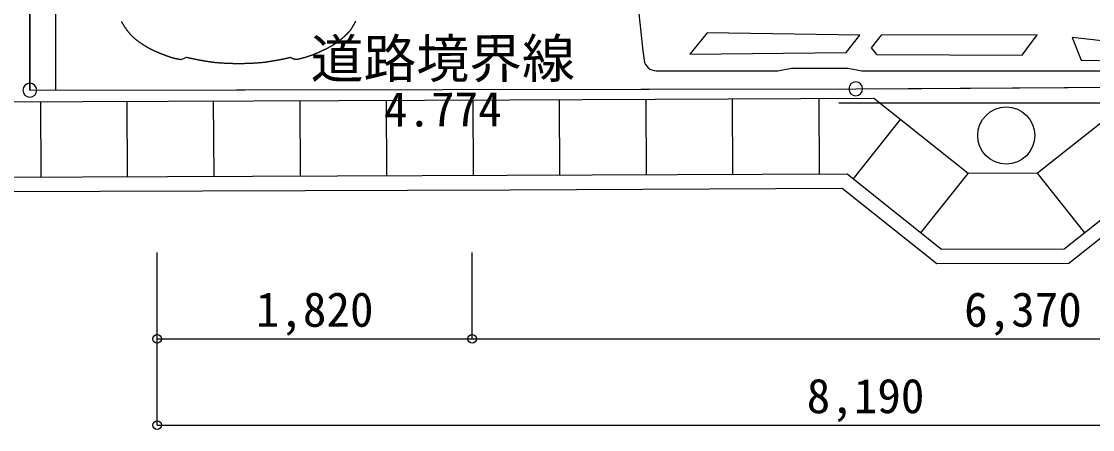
# Model space of a CAD drawing. Header units: millimetres. Extents: x 10 to 410, y 10 to 287.
# Drawn here: x 95 to 156.9, y 104.5 to 128.1 of the extents above; entities that cross this region are included whole.
import ezdxf
from ezdxf.enums import TextEntityAlignment as Align

# ---------------------------------------------------------------- set-up
doc = ezdxf.new("R2010")
doc.units = ezdxf.units.MM
doc.layers.add('LAYER6', color=252, linetype='Continuous')
doc.styles.add('ＭＳ ゴシック', font='msgothic.ttc')

# ---------------------------------------------------------------- blocks, each defined once
blk = doc.blocks.new('FcPack%d0')
at = {"layer": 'LAYER6', "color": 1, "linetype": 'Continuous', "lineweight": 13}
for p, q in [((-49.647, -31.749), (-49.653, 73.62)), ((-48.147, -31.749), (-48.153, 73.62)), ((-49.65, 31.366), (-49.647, -31.749)), ((-44.353, -27.768), (-44.343, -27.787)), ((-44.343, -27.787), (-44.333, -27.805)), ((-44.333, -27.805), (-44.323, -27.824)), ((-44.323, -27.824), (-44.313, -27.842)), ((-44.313, -27.842), (-44.303, -27.861)), ((-44.303, -27.861), (-44.293, -27.879)), ((-30.865, -27.873), (-30.854, -27.853)), ((-30.854, -27.853), (-30.843, -27.833)), ((-30.843, -27.833), (-30.832, -27.813)), ((-30.832, -27.813), (-30.821, -27.793)), ((-30.821, -27.793), (-30.811, -27.773)), ((-30.811, -27.773), (-30.8, -27.753)), ((-44.293, -27.879), (-44.282, -27.898)), ((-44.282, -27.898), (-44.272, -27.916)), ((-44.272, -27.916), (-44.261, -27.934)), ((-44.261, -27.934), (-44.251, -27.952)), ((-44.251, -27.952), (-44.24, -27.97)), ((-44.24, -27.97), (-44.229, -27.988)), ((-44.229, -27.988), (-44.218, -28.006)), ((-44.218, -28.006), (-44.207, -28.024)), ((-44.207, -28.024), (-44.196, -28.041)), ((-44.196, -28.041), (-44.184, -28.059)), ((-44.184, -28.059), (-44.173, -28.077)), ((-44.173, -28.077), (-44.162, -28.094)), ((-44.162, -28.094), (-44.15, -28.112)), ((-44.15, -28.112), (-44.138, -28.129)), ((-44.138, -28.129), (-44.127, -28.146)), ((-44.127, -28.146), (-44.115, -28.163)), ((-44.115, -28.163), (-44.103, -28.181)), ((-44.103, -28.181), (-44.091, -28.198)), ((-44.091, -28.198), (-44.079, -28.215)), ((-44.079, -28.215), (-44.066, -28.231)), ((-44.066, -28.231), (-44.054, -28.248)), ((-44.054, -28.248), (-44.042, -28.265)), ((-44.042, -28.265), (-44.029, -28.282)), ((-44.029, -28.282), (-44.017, -28.298)), ((-44.017, -28.298), (-44.004, -28.315)), ((-44.004, -28.315), (-43.991, -28.331)), ((-43.991, -28.331), (-43.978, -28.347)), ((-43.978, -28.347), (-43.965, -28.363)), ((-43.965, -28.363), (-43.952, -28.38)), ((-43.952, -28.38), (-43.939, -28.396)), ((-43.939, -28.396), (-43.926, -28.412)), ((-43.926, -28.412), (-43.913, -28.427)), ((-43.913, -28.427), (-43.899, -28.443)), ((-43.899, -28.443), (-43.886, -28.459)), ((-43.886, -28.459), (-43.872, -28.474)), ((-43.872, -28.474), (-43.859, -28.49)), ((-31.322, -28.5), (-31.307, -28.485)), ((-31.307, -28.485), (-31.293, -28.471)), ((-31.293, -28.471), (-31.278, -28.456)), ((-31.278, -28.456), (-31.264, -28.441)), ((-31.264, -28.441), (-31.25, -28.427)), ((-31.25, -28.427), (-31.236, -28.412)), ((-31.236, -28.412), (-31.222, -28.397)), ((-31.222, -28.397), (-31.208, -28.382)), ((-31.208, -28.382), (-31.194, -28.367)), ((-31.194, -28.367), (-31.18, -28.352)), ((-31.18, -28.352), (-31.166, -28.337)), ((-31.166, -28.337), (-31.152, -28.322)), ((-31.152, -28.322), (-31.138, -28.307)), ((-31.138, -28.307), (-31.125, -28.291)), ((-31.125, -28.291), (-31.111, -28.276)), ((-31.111, -28.276), (-31.097, -28.26)), ((-31.097, -28.26), (-31.085, -28.241)), ((-31.085, -28.241), (-31.073, -28.223)), ((-31.073, -28.223), (-31.061, -28.204)), ((-31.061, -28.204), (-31.049, -28.184)), ((-31.049, -28.184), (-31.037, -28.165)), ((-31.037, -28.165), (-31.025, -28.146)), ((-31.025, -28.146), (-31.013, -28.127)), ((-31.013, -28.127), (-31.001, -28.108)), ((-31.001, -28.108), (-30.989, -28.088)), ((-30.989, -28.088), (-30.977, -28.069)), ((-30.977, -28.069), (-30.966, -28.05)), ((-30.966, -28.05), (-30.954, -28.03)), ((-30.954, -28.03), (-30.943, -28.011)), ((-30.943, -28.011), (-30.931, -27.991)), ((-30.931, -27.991), (-30.92, -27.972)), ((-30.92, -27.972), (-30.909, -27.952)), ((-30.909, -27.952), (-30.898, -27.932)), ((-30.898, -27.932), (-30.887, -27.912)), ((-30.887, -27.912), (-30.876, -27.893)), ((-30.876, -27.893), (-30.865, -27.873)), ((-10.492, -28.42), (-11.492, -29.669)), ((-1.662, -28.573), (-10.492, -28.42)), ((-43.859, -28.49), (-43.845, -28.505)), ((-43.845, -28.505), (-43.831, -28.521)), ((-43.831, -28.521), (-43.817, -28.536)), ((-43.817, -28.536), (-43.803, -28.551)), ((-43.803, -28.551), (-43.789, -28.566)), ((-43.789, -28.566), (-43.775, -28.581)), ((-43.775, -28.581), (-43.761, -28.596)), ((-43.761, -28.596), (-43.747, -28.61)), ((-43.747, -28.61), (-43.732, -28.625)), ((-43.732, -28.625), (-43.718, -28.64)), ((-43.718, -28.64), (-43.703, -28.654)), ((-43.703, -28.654), (-43.689, -28.668)), ((-43.689, -28.668), (-43.674, -28.683)), ((-43.674, -28.683), (-43.659, -28.697)), ((-43.659, -28.697), (-43.643, -28.711)), ((-43.643, -28.711), (-43.626, -28.724)), ((-43.626, -28.724), (-43.609, -28.738)), ((-43.609, -28.738), (-43.593, -28.751)), ((-43.593, -28.751), (-43.576, -28.765)), ((-43.576, -28.765), (-43.559, -28.778)), ((-43.559, -28.778), (-43.543, -28.791)), ((-43.543, -28.791), (-43.526, -28.805)), ((-43.526, -28.805), (-43.509, -28.818)), ((-43.509, -28.818), (-43.492, -28.831)), ((-43.492, -28.831), (-43.475, -28.844)), ((-43.475, -28.844), (-43.458, -28.857)), ((-43.458, -28.857), (-43.441, -28.87)), ((-43.441, -28.87), (-43.424, -28.883)), ((-43.424, -28.883), (-43.407, -28.895)), ((-43.407, -28.895), (-43.39, -28.908)), ((-43.39, -28.908), (-43.373, -28.921)), ((-43.373, -28.921), (-43.356, -28.933)), ((-43.356, -28.933), (-43.339, -28.946)), ((-43.339, -28.946), (-43.321, -28.958)), ((-43.321, -28.958), (-43.304, -28.971)), ((-43.304, -28.971), (-43.287, -28.983)), ((-43.287, -28.983), (-43.269, -28.995)), ((-43.269, -28.995), (-43.252, -29.007)), ((-43.252, -29.007), (-43.234, -29.019)), ((-43.234, -29.019), (-43.217, -29.031)), ((-43.217, -29.031), (-43.199, -29.043)), ((-43.199, -29.043), (-43.181, -29.055)), ((-43.181, -29.055), (-43.164, -29.067)), ((-43.164, -29.067), (-43.146, -29.079)), ((-43.146, -29.079), (-43.128, -29.09)), ((-43.128, -29.09), (-43.111, -29.102)), ((-43.111, -29.102), (-43.093, -29.113)), ((-32.094, -29.116), (-32.077, -29.105)), ((-32.077, -29.105), (-32.06, -29.094)), ((-32.06, -29.094), (-32.043, -29.083)), ((-32.043, -29.083), (-32.027, -29.072)), ((-32.027, -29.072), (-32.01, -29.061)), ((-32.01, -29.061), (-31.993, -29.05)), ((-31.993, -29.05), (-31.977, -29.039)), ((-31.977, -29.039), (-31.96, -29.028)), ((-31.96, -29.028), (-31.943, -29.017)), ((-31.943, -29.017), (-31.927, -29.005)), ((-31.927, -29.005), (-31.91, -28.994)), ((-31.91, -28.994), (-31.894, -28.982)), ((-31.894, -28.982), (-31.878, -28.97)), ((-31.878, -28.97), (-31.861, -28.959)), ((-31.861, -28.959), (-31.845, -28.947)), ((-31.845, -28.947), (-31.829, -28.935)), ((-31.829, -28.935), (-31.813, -28.923)), ((-31.813, -28.923), (-31.796, -28.911)), ((-31.796, -28.911), (-31.78, -28.899)), ((-31.78, -28.899), (-31.764, -28.887)), ((-31.764, -28.887), (-31.748, -28.874)), ((-31.748, -28.874), (-31.732, -28.862)), ((-31.732, -28.862), (-31.717, -28.849)), ((-31.717, -28.849), (-31.701, -28.837)), ((-31.701, -28.837), (-31.685, -28.824)), ((-31.685, -28.824), (-31.669, -28.812)), ((-31.669, -28.812), (-31.653, -28.799)), ((-31.653, -28.799), (-31.638, -28.786)), ((-31.638, -28.786), (-31.622, -28.773)), ((-31.622, -28.773), (-31.607, -28.76)), ((-31.607, -28.76), (-31.591, -28.747)), ((-31.591, -28.747), (-31.576, -28.734)), ((-31.576, -28.734), (-31.56, -28.721)), ((-31.56, -28.721), (-31.545, -28.708)), ((-31.545, -28.708), (-31.53, -28.694)), ((-31.53, -28.694), (-31.515, -28.681)), ((-31.515, -28.681), (-31.499, -28.667)), ((-31.499, -28.667), (-31.484, -28.654)), ((-31.484, -28.654), (-31.469, -28.64)), ((-31.469, -28.64), (-31.454, -28.626)), ((-31.454, -28.626), (-31.439, -28.613)), ((-31.439, -28.613), (-31.424, -28.599)), ((-31.424, -28.599), (-31.409, -28.585)), ((-31.409, -28.585), (-31.395, -28.571)), ((-31.395, -28.571), (-31.38, -28.557)), ((-31.38, -28.557), (-31.365, -28.542)), ((-31.365, -28.542), (-31.351, -28.528)), ((-31.351, -28.528), (-31.336, -28.514)), ((-31.336, -28.514), (-31.322, -28.5)), ((-2.444, -29.557), (-1.662, -28.573)), ((-0.434, -28.573), (-0.999, -29.288)), ((8.585, -28.535), (-0.434, -28.573)), ((7.716, -29.713), (8.585, -28.535)), ((10.621, -28.689), (11.136, -30.008)), ((23.486, -30.218), (10.621, -28.689)), ((-43.093, -29.113), (-43.075, -29.125)), ((-43.075, -29.125), (-43.057, -29.136)), ((-43.057, -29.136), (-43.039, -29.147)), ((-43.039, -29.147), (-43.021, -29.159)), ((-43.021, -29.159), (-43.003, -29.17)), ((-43.003, -29.17), (-42.985, -29.181)), ((-42.985, -29.181), (-42.967, -29.192)), ((-42.967, -29.192), (-42.949, -29.203)), ((-42.949, -29.203), (-42.931, -29.214)), ((-42.931, -29.214), (-42.913, -29.225)), ((-42.913, -29.225), (-42.895, -29.235)), ((-42.895, -29.235), (-42.876, -29.246)), ((-42.876, -29.246), (-42.858, -29.257)), ((-42.858, -29.257), (-42.84, -29.267)), ((-42.84, -29.267), (-42.822, -29.277)), ((-42.822, -29.277), (-42.803, -29.288)), ((-42.803, -29.288), (-42.785, -29.298)), ((-42.785, -29.298), (-42.766, -29.308)), ((-42.766, -29.308), (-42.748, -29.318)), ((-42.748, -29.318), (-42.729, -29.329)), ((-42.729, -29.329), (-42.711, -29.339)), ((-42.711, -29.339), (-42.692, -29.348)), ((-42.692, -29.348), (-42.674, -29.358)), ((-42.674, -29.358), (-42.655, -29.368)), ((-42.655, -29.368), (-42.636, -29.378)), ((-42.636, -29.378), (-42.618, -29.387)), ((-42.618, -29.387), (-42.599, -29.397)), ((-42.599, -29.397), (-42.58, -29.406)), ((-42.58, -29.406), (-42.561, -29.416)), ((-42.561, -29.416), (-42.543, -29.425)), ((-42.543, -29.425), (-42.524, -29.434)), ((-42.524, -29.434), (-42.505, -29.444)), ((-42.505, -29.444), (-42.486, -29.453)), ((-42.486, -29.453), (-42.467, -29.462)), ((-42.467, -29.462), (-42.448, -29.471)), ((-42.448, -29.471), (-42.429, -29.48)), ((-42.429, -29.48), (-42.41, -29.488)), ((-42.41, -29.488), (-42.391, -29.497)), ((-42.391, -29.497), (-42.372, -29.506)), ((-42.372, -29.506), (-42.353, -29.514)), ((-42.353, -29.514), (-42.334, -29.523)), ((-42.334, -29.523), (-42.314, -29.531)), ((-42.314, -29.531), (-42.295, -29.54)), ((-42.295, -29.54), (-42.276, -29.548)), ((-42.276, -29.548), (-42.257, -29.556)), ((-42.257, -29.556), (-42.238, -29.564)), ((-42.238, -29.564), (-42.218, -29.572)), ((-42.218, -29.572), (-42.199, -29.58)), ((-42.199, -29.58), (-42.18, -29.588)), ((-42.18, -29.588), (-42.16, -29.596)), ((-42.16, -29.596), (-42.141, -29.604)), ((-42.141, -29.604), (-42.121, -29.611)), ((-42.121, -29.611), (-42.102, -29.619)), ((-42.102, -29.619), (-42.082, -29.626)), ((-42.082, -29.626), (-42.063, -29.634)), ((-42.063, -29.634), (-42.043, -29.641)), ((-42.043, -29.641), (-42.024, -29.648)), ((-42.024, -29.648), (-42.004, -29.655)), ((-42.004, -29.655), (-41.985, -29.663)), ((-41.985, -29.663), (-41.965, -29.67)), ((-41.965, -29.67), (-41.945, -29.677)), ((-41.945, -29.677), (-41.926, -29.683)), ((-41.926, -29.683), (-41.906, -29.69)), ((-41.906, -29.69), (-41.886, -29.697)), ((-41.886, -29.697), (-41.867, -29.704)), ((-41.867, -29.704), (-41.847, -29.71)), ((-41.847, -29.71), (-41.838, -29.714)), ((-41.838, -29.714), (-41.829, -29.718)), ((-41.829, -29.718), (-41.82, -29.721)), ((-41.82, -29.721), (-41.811, -29.725)), ((-41.811, -29.725), (-41.802, -29.729)), ((-33.389, -29.729), (-33.373, -29.723)), ((-33.373, -29.723), (-33.357, -29.717)), ((-33.357, -29.717), (-33.342, -29.712)), ((-33.342, -29.712), (-33.326, -29.706)), ((-33.326, -29.706), (-33.31, -29.7)), ((-33.31, -29.7), (-33.294, -29.694)), ((-33.294, -29.694), (-33.279, -29.688)), ((-33.279, -29.688), (-33.263, -29.682)), ((-33.263, -29.682), (-33.247, -29.676)), ((-33.247, -29.676), (-33.231, -29.67)), ((-33.231, -29.67), (-33.216, -29.664)), ((-33.216, -29.664), (-33.2, -29.658)), ((-33.2, -29.658), (-33.184, -29.652)), ((-33.184, -29.652), (-33.169, -29.645)), ((-33.169, -29.645), (-33.153, -29.639)), ((-33.153, -29.639), (-33.138, -29.633)), ((-33.138, -29.633), (-33.122, -29.626)), ((-33.122, -29.626), (-33.106, -29.62)), ((-33.106, -29.62), (-33.091, -29.613)), ((-33.091, -29.613), (-33.075, -29.607)), ((-33.075, -29.607), (-33.06, -29.6)), ((-33.06, -29.6), (-33.044, -29.594)), ((-33.044, -29.594), (-33.029, -29.587)), ((-33.029, -29.587), (-33.013, -29.58)), ((-33.013, -29.58), (-32.998, -29.573)), ((-32.998, -29.573), (-32.982, -29.567)), ((-32.982, -29.567), (-32.967, -29.56)), ((-32.967, -29.56), (-32.952, -29.553)), ((-32.952, -29.553), (-32.936, -29.546)), ((-32.936, -29.546), (-32.921, -29.539)), ((-32.921, -29.539), (-32.905, -29.532)), ((-32.905, -29.532), (-32.89, -29.525)), ((-32.89, -29.525), (-32.875, -29.518)), ((-32.875, -29.518), (-32.859, -29.511)), ((-32.859, -29.511), (-32.844, -29.503)), ((-32.844, -29.503), (-32.829, -29.496)), ((-32.829, -29.496), (-32.814, -29.489)), ((-32.814, -29.489), (-32.798, -29.481)), ((-32.798, -29.481), (-32.783, -29.474)), ((-32.783, -29.474), (-32.768, -29.467)), ((-32.768, -29.467), (-32.753, -29.459)), ((-32.753, -29.459), (-32.738, -29.452)), ((-32.738, -29.452), (-32.722, -29.444)), ((-32.722, -29.444), (-32.707, -29.436)), ((-32.707, -29.436), (-32.692, -29.429)), ((-32.692, -29.429), (-32.674, -29.421)), ((-32.674, -29.421), (-32.656, -29.413)), ((-32.656, -29.413), (-32.638, -29.405)), ((-32.638, -29.405), (-32.62, -29.397)), ((-32.62, -29.397), (-32.602, -29.389)), ((-32.602, -29.389), (-32.584, -29.381)), ((-32.584, -29.381), (-32.566, -29.372)), ((-32.566, -29.372), (-32.548, -29.364)), ((-32.548, -29.364), (-32.53, -29.356)), ((-32.53, -29.356), (-32.512, -29.347)), ((-32.512, -29.347), (-32.494, -29.338)), ((-32.494, -29.338), (-32.476, -29.33)), ((-32.476, -29.33), (-32.459, -29.321)), ((-32.459, -29.321), (-32.441, -29.312)), ((-32.441, -29.312), (-32.423, -29.303)), ((-32.423, -29.303), (-32.405, -29.294)), ((-32.405, -29.294), (-32.388, -29.285)), ((-32.388, -29.285), (-32.37, -29.275)), ((-32.37, -29.275), (-32.353, -29.266)), ((-32.353, -29.266), (-32.335, -29.257)), ((-32.335, -29.257), (-32.318, -29.247)), ((-32.318, -29.247), (-32.3, -29.237)), ((-32.3, -29.237), (-32.283, -29.228)), ((-32.283, -29.228), (-32.265, -29.218)), ((-32.265, -29.218), (-32.248, -29.208)), ((-32.248, -29.208), (-32.231, -29.198)), ((-32.231, -29.198), (-32.214, -29.188)), ((-32.214, -29.188), (-32.196, -29.178)), ((-32.196, -29.178), (-32.179, -29.168)), ((-32.179, -29.168), (-32.162, -29.158)), ((-32.162, -29.158), (-32.145, -29.147)), ((-32.145, -29.147), (-32.128, -29.137)), ((-32.128, -29.137), (-32.111, -29.126)), ((-32.111, -29.126), (-32.094, -29.116)), ((-11.492, -29.669), (-2.444, -29.557)), ((-0.999, -29.288), (-0.699, -29.675)), ((-0.699, -29.675), (7.716, -29.713)), ((-41.802, -29.729), (-41.793, -29.732)), ((-41.793, -29.732), (-41.784, -29.736)), ((-41.784, -29.736), (-41.775, -29.739)), ((-41.775, -29.739), (-41.766, -29.743)), ((-41.766, -29.743), (-41.756, -29.746)), ((-41.756, -29.746), (-41.747, -29.75)), ((-41.747, -29.75), (-41.738, -29.753)), ((-41.738, -29.753), (-41.729, -29.757)), ((-41.729, -29.757), (-41.72, -29.76)), ((-41.72, -29.76), (-41.711, -29.764)), ((-41.711, -29.764), (-41.702, -29.767)), ((-41.702, -29.767), (-41.693, -29.771)), ((-41.693, -29.771), (-41.684, -29.774)), ((-41.684, -29.774), (-41.674, -29.777)), ((-41.674, -29.777), (-41.665, -29.78)), ((-41.665, -29.78), (-41.656, -29.784)), ((-41.656, -29.784), (-41.647, -29.787)), ((-41.647, -29.787), (-41.638, -29.79)), ((-41.638, -29.79), (-41.629, -29.793)), ((-41.629, -29.793), (-41.619, -29.797)), ((-41.619, -29.797), (-41.61, -29.8)), ((-41.61, -29.8), (-41.601, -29.803)), ((-41.601, -29.803), (-41.592, -29.806)), ((-41.592, -29.806), (-41.583, -29.809)), ((-41.583, -29.809), (-41.573, -29.812)), ((-41.573, -29.812), (-41.564, -29.815)), ((-41.564, -29.815), (-41.555, -29.818)), ((-41.555, -29.818), (-41.546, -29.821)), ((-41.546, -29.821), (-41.536, -29.824)), ((-41.536, -29.824), (-41.527, -29.827)), ((-41.527, -29.827), (-41.518, -29.83)), ((-41.518, -29.83), (-41.509, -29.833)), ((-41.509, -29.833), (-41.499, -29.836)), ((-41.499, -29.836), (-41.49, -29.838)), ((-41.49, -29.838), (-41.481, -29.841)), ((-41.481, -29.841), (-41.471, -29.844)), ((-41.471, -29.844), (-41.462, -29.847)), ((-41.462, -29.847), (-41.453, -29.849)), ((-41.453, -29.849), (-41.444, -29.852)), ((-41.444, -29.852), (-41.434, -29.855)), ((-41.434, -29.855), (-41.425, -29.858)), ((-41.425, -29.858), (-41.416, -29.86)), ((-41.416, -29.86), (-41.406, -29.863)), ((-41.406, -29.863), (-41.397, -29.865)), ((-41.397, -29.865), (-41.388, -29.868)), ((-41.388, -29.868), (-41.378, -29.87)), ((-41.378, -29.87), (-41.369, -29.873)), ((-41.369, -29.873), (-41.36, -29.875)), ((-41.36, -29.875), (-41.35, -29.878)), ((-41.35, -29.878), (-41.341, -29.88)), ((-41.341, -29.88), (-41.331, -29.883)), ((-41.331, -29.883), (-41.322, -29.885)), ((-41.322, -29.885), (-41.313, -29.888)), ((-41.313, -29.888), (-41.303, -29.89)), ((-41.303, -29.89), (-41.294, -29.892)), ((-41.294, -29.892), (-41.284, -29.894)), ((-41.284, -29.894), (-41.275, -29.897)), ((-41.275, -29.897), (-41.266, -29.899)), ((-41.266, -29.899), (-41.256, -29.901)), ((-41.256, -29.901), (-41.247, -29.903)), ((-41.247, -29.903), (-41.237, -29.906)), ((-41.237, -29.906), (-41.228, -29.908)), ((-41.228, -29.908), (-41.219, -29.91)), ((-41.219, -29.91), (-41.209, -29.912)), ((-41.209, -29.912), (-41.2, -29.914)), ((-41.2, -29.914), (-41.19, -29.916)), ((-41.19, -29.916), (-41.181, -29.918)), ((-41.181, -29.918), (-41.171, -29.92)), ((-41.171, -29.92), (-41.162, -29.922)), ((-41.162, -29.922), (-41.152, -29.924)), ((-41.152, -29.924), (-41.143, -29.926)), ((-41.143, -29.926), (-41.133, -29.928)), ((-41.133, -29.928), (-41.124, -29.93)), ((-41.124, -29.93), (-41.114, -29.932)), ((-41.114, -29.932), (-41.105, -29.933)), ((-41.105, -29.933), (-41.096, -29.935)), ((-41.096, -29.935), (-41.086, -29.937)), ((-41.086, -29.937), (-41.077, -29.939)), ((-41.077, -29.939), (-41.067, -29.94)), ((-41.067, -29.94), (-41.058, -29.942)), ((-41.058, -29.942), (-41.048, -29.944)), ((-41.048, -29.944), (-41.039, -29.946)), ((-41.039, -29.946), (-41.029, -29.947)), ((-41.029, -29.947), (-41.019, -29.949)), ((-41.019, -29.949), (-41.01, -29.95)), ((-41.01, -29.95), (-41, -29.952)), ((-41, -29.952), (-40.991, -29.953)), ((-40.991, -29.953), (-40.981, -29.955)), ((-40.981, -29.955), (-40.972, -29.956)), ((-40.972, -29.956), (-40.962, -29.958)), ((-40.962, -29.958), (-40.953, -29.959)), ((-40.953, -29.959), (-40.943, -29.961)), ((-40.943, -29.961), (-40.934, -29.962)), ((-40.934, -29.962), (-40.924, -29.963)), ((-40.924, -29.963), (-40.737, -29.909)), ((-40.737, -29.909), (-40.589, -29.838)), ((-40.589, -29.838), (-40.573, -29.842)), ((-40.573, -29.842), (-40.557, -29.846)), ((-40.557, -29.846), (-40.542, -29.849)), ((-40.542, -29.849), (-40.526, -29.853)), ((-40.526, -29.853), (-40.51, -29.857)), ((-40.51, -29.857), (-40.495, -29.86)), ((-40.495, -29.86), (-40.479, -29.864)), ((-40.479, -29.864), (-40.463, -29.867)), ((-40.463, -29.867), (-40.448, -29.871)), ((-40.448, -29.871), (-40.432, -29.874)), ((-40.432, -29.874), (-40.416, -29.878)), ((-40.416, -29.878), (-40.4, -29.881)), ((-40.4, -29.881), (-40.385, -29.885)), ((-40.385, -29.885), (-40.369, -29.888)), ((-40.369, -29.888), (-40.353, -29.892)), ((-40.353, -29.892), (-40.338, -29.895)), ((-40.338, -29.895), (-40.322, -29.899)), ((-40.322, -29.899), (-40.306, -29.902)), ((-40.306, -29.902), (-40.29, -29.906)), ((-40.29, -29.906), (-40.275, -29.909)), ((-40.275, -29.909), (-40.259, -29.912)), ((-40.259, -29.912), (-40.243, -29.916)), ((-40.243, -29.916), (-40.227, -29.919)), ((-40.227, -29.919), (-40.212, -29.922)), ((-40.212, -29.922), (-40.196, -29.926)), ((-40.196, -29.926), (-40.18, -29.929)), ((-40.18, -29.929), (-40.164, -29.932)), ((-40.164, -29.932), (-40.149, -29.936)), ((-40.149, -29.936), (-40.133, -29.939)), ((-40.133, -29.939), (-40.117, -29.942)), ((-40.117, -29.942), (-40.101, -29.945)), ((-40.101, -29.945), (-40.086, -29.949)), ((-40.086, -29.949), (-40.07, -29.952)), ((-40.07, -29.952), (-40.054, -29.955)), ((-40.054, -29.955), (-40.038, -29.958)), ((-40.038, -29.958), (-40.022, -29.961)), ((-40.022, -29.961), (-40.007, -29.964)), ((-40.007, -29.964), (-39.991, -29.967)), ((-39.991, -29.967), (-39.975, -29.971)), ((-39.975, -29.971), (-39.959, -29.974)), ((-39.959, -29.974), (-39.944, -29.977)), ((-39.944, -29.977), (-39.928, -29.98)), ((-39.928, -29.98), (-39.912, -29.983)), ((-39.912, -29.983), (-39.896, -29.986)), ((-39.896, -29.986), (-39.88, -29.989)), ((-39.88, -29.989), (-39.865, -29.992)), ((-39.865, -29.992), (-39.849, -29.995)), ((-39.849, -29.995), (-39.833, -29.998)), ((-39.833, -29.998), (-39.817, -30.001)), ((-39.817, -30.001), (-39.801, -30.004)), ((-39.801, -30.004), (-39.785, -30.007)), ((-39.785, -30.007), (-39.77, -30.009)), ((-39.77, -30.009), (-39.754, -30.012)), ((-39.754, -30.012), (-39.738, -30.015)), ((-39.738, -30.015), (-39.722, -30.018)), ((-39.722, -30.018), (-39.706, -30.021)), ((-39.706, -30.021), (-39.691, -30.024)), ((-39.691, -30.024), (-39.675, -30.026)), ((-39.675, -30.026), (-39.659, -30.029)), ((-39.659, -30.029), (-39.643, -30.032)), ((-39.643, -30.032), (-39.627, -30.035)), ((-39.627, -30.035), (-39.611, -30.038)), ((-39.611, -30.038), (-39.596, -30.04)), ((-39.596, -30.04), (-39.58, -30.043)), ((-39.58, -30.043), (-39.564, -30.046)), ((-39.564, -30.046), (-39.548, -30.048)), ((-39.548, -30.048), (-39.532, -30.051)), ((-39.532, -30.051), (-39.516, -30.054)), ((-39.516, -30.054), (-39.5, -30.056)), ((-39.5, -30.056), (-39.485, -30.059)), ((-39.485, -30.059), (-39.469, -30.061)), ((-39.469, -30.061), (-39.453, -30.064)), ((-39.453, -30.064), (-39.437, -30.067)), ((-39.437, -30.067), (-39.421, -30.069)), ((-39.421, -30.069), (-39.405, -30.072)), ((-39.405, -30.072), (-39.389, -30.074)), ((-39.389, -30.074), (-39.373, -30.077)), ((-39.373, -30.077), (-39.358, -30.079)), ((-39.358, -30.079), (-39.342, -30.082)), ((-39.342, -30.082), (-39.326, -30.084)), ((-39.326, -30.084), (-39.31, -30.087)), ((-39.31, -30.087), (-39.294, -30.089)), ((-39.294, -30.089), (-39.278, -30.091)), ((-39.278, -30.091), (-39.262, -30.094)), ((-39.262, -30.094), (-39.246, -30.096)), ((-39.246, -30.096), (-39.231, -30.099)), ((-39.231, -30.099), (-39.215, -30.101)), ((-39.215, -30.101), (-39.199, -30.103)), ((-39.199, -30.103), (-39.183, -30.106)), ((-39.183, -30.106), (-39.167, -30.108)), ((-39.167, -30.108), (-39.151, -30.11)), ((-39.151, -30.11), (-39.135, -30.112)), ((-39.135, -30.112), (-39.119, -30.115)), ((-39.119, -30.115), (-39.103, -30.117)), ((-39.103, -30.117), (-39.087, -30.119)), ((-39.087, -30.119), (-39.072, -30.121)), ((-39.072, -30.121), (-39.056, -30.124)), ((-39.056, -30.124), (-39.04, -30.126)), ((-39.04, -30.126), (-39.024, -30.128)), ((-39.024, -30.128), (-38.995, -30.131)), ((-38.995, -30.131), (-38.965, -30.133)), ((-38.965, -30.133), (-38.936, -30.136)), ((-38.936, -30.136), (-38.907, -30.139)), ((-38.907, -30.139), (-38.878, -30.141)), ((-38.878, -30.141), (-38.848, -30.144)), ((-38.848, -30.144), (-38.819, -30.146)), ((-38.819, -30.146), (-38.79, -30.148)), ((-38.79, -30.148), (-38.761, -30.151)), ((-38.761, -30.151), (-38.731, -30.153)), ((-38.731, -30.153), (-38.702, -30.155)), ((-38.702, -30.155), (-38.673, -30.157)), ((-38.673, -30.157), (-38.644, -30.159)), ((-38.644, -30.159), (-38.614, -30.161)), ((-38.614, -30.161), (-38.585, -30.163)), ((-38.585, -30.163), (-38.556, -30.165)), ((-38.556, -30.165), (-38.527, -30.167)), ((-38.527, -30.167), (-38.497, -30.169)), ((-38.497, -30.169), (-38.468, -30.17)), ((-38.468, -30.17), (-38.439, -30.172)), ((-38.439, -30.172), (-38.41, -30.174)), ((-38.41, -30.174), (-38.38, -30.175)), ((-38.38, -30.175), (-38.351, -30.177)), ((-38.351, -30.177), (-38.322, -30.178)), ((-38.322, -30.178), (-38.292, -30.18)), ((-38.292, -30.18), (-38.263, -30.181)), ((-38.263, -30.181), (-38.234, -30.182)), ((-38.234, -30.182), (-38.205, -30.184)), ((-38.205, -30.184), (-38.175, -30.185)), ((-38.175, -30.185), (-38.146, -30.186)), ((-38.146, -30.186), (-38.117, -30.187)), ((-38.117, -30.187), (-38.087, -30.188)), ((-38.087, -30.188), (-38.058, -30.189)), ((-38.058, -30.189), (-38.029, -30.19)), ((-38.029, -30.19), (-37.999, -30.191)), ((-37.999, -30.191), (-37.97, -30.191)), ((-37.97, -30.191), (-37.941, -30.192)), ((-37.941, -30.192), (-37.911, -30.193)), ((-37.911, -30.193), (-37.882, -30.193)), ((-37.882, -30.193), (-37.853, -30.194)), ((-37.853, -30.194), (-37.824, -30.194)), ((-37.824, -30.194), (-37.794, -30.195)), ((-37.794, -30.195), (-37.765, -30.195)), ((-37.765, -30.195), (-37.736, -30.196)), ((-37.736, -30.196), (-37.706, -30.196)), ((-37.706, -30.196), (-37.677, -30.196)), ((-37.677, -30.196), (-37.648, -30.196)), ((-37.648, -30.196), (-37.618, -30.196)), ((-37.618, -30.196), (-37.589, -30.196)), ((-37.589, -30.196), (-37.56, -30.196)), ((-37.56, -30.196), (-37.53, -30.196)), ((-37.53, -30.196), (-37.501, -30.196)), ((-37.501, -30.196), (-37.472, -30.196)), ((-37.472, -30.196), (-37.442, -30.196)), ((-37.442, -30.196), (-37.413, -30.196)), ((-37.413, -30.196), (-37.384, -30.195)), ((-37.384, -30.195), (-37.354, -30.195)), ((-37.354, -30.195), (-37.325, -30.194)), ((-37.325, -30.194), (-37.296, -30.194)), ((-37.296, -30.194), (-37.267, -30.193)), ((-37.267, -30.193), (-37.237, -30.193)), ((-37.237, -30.193), (-37.208, -30.192)), ((-37.208, -30.192), (-37.179, -30.191)), ((-37.179, -30.191), (-37.149, -30.191)), ((-37.149, -30.191), (-37.12, -30.19)), ((-37.12, -30.19), (-37.091, -30.189)), ((-37.091, -30.189), (-37.061, -30.188)), ((-37.061, -30.188), (-37.032, -30.187)), ((-37.032, -30.187), (-37.003, -30.186)), ((-37.003, -30.186), (-36.973, -30.185)), ((-36.973, -30.185), (-36.944, -30.184)), ((-36.944, -30.184), (-36.915, -30.182)), ((-36.915, -30.182), (-36.886, -30.181)), ((-36.886, -30.181), (-36.856, -30.18)), ((-36.856, -30.18), (-36.827, -30.178)), ((-36.827, -30.178), (-36.798, -30.177)), ((-36.798, -30.177), (-36.768, -30.175)), ((-36.768, -30.175), (-36.739, -30.174)), ((-36.739, -30.174), (-36.71, -30.172)), ((-36.71, -30.172), (-36.681, -30.17)), ((-36.681, -30.17), (-36.651, -30.169)), ((-36.651, -30.169), (-36.622, -30.167)), ((-36.622, -30.167), (-36.593, -30.165)), ((-36.593, -30.165), (-36.563, -30.163)), ((-36.563, -30.163), (-36.534, -30.161)), ((-36.534, -30.161), (-36.505, -30.159)), ((-36.505, -30.159), (-36.476, -30.157)), ((-36.476, -30.157), (-36.446, -30.155)), ((-36.446, -30.155), (-36.417, -30.153)), ((-36.417, -30.153), (-36.388, -30.151)), ((-36.388, -30.151), (-36.359, -30.148)), ((-36.359, -30.148), (-36.329, -30.146)), ((-36.329, -30.146), (-36.3, -30.144)), ((-36.3, -30.144), (-36.271, -30.141)), ((-36.271, -30.141), (-36.242, -30.139)), ((-36.242, -30.139), (-36.213, -30.136)), ((-36.213, -30.136), (-36.183, -30.133)), ((-36.183, -30.133), (-36.154, -30.131)), ((-36.154, -30.131), (-36.125, -30.128)), ((-36.125, -30.128), (-36.109, -30.126)), ((-36.109, -30.126), (-36.093, -30.124)), ((-36.093, -30.124), (-36.078, -30.121)), ((-36.078, -30.121), (-36.062, -30.119)), ((-36.062, -30.119), (-36.046, -30.117)), ((-36.046, -30.117), (-36.03, -30.115)), ((-36.03, -30.115), (-36.014, -30.113)), ((-36.014, -30.113), (-35.999, -30.11)), ((-35.999, -30.11), (-35.983, -30.108)), ((-35.983, -30.108), (-35.967, -30.106)), ((-35.967, -30.106), (-35.951, -30.103)), ((-35.951, -30.103), (-35.936, -30.101)), ((-35.936, -30.101), (-35.92, -30.099)), ((-35.92, -30.099), (-35.904, -30.097)), ((-35.904, -30.097), (-35.888, -30.094)), ((-35.888, -30.094), (-35.873, -30.092)), ((-35.873, -30.092), (-35.857, -30.089)), ((-35.857, -30.089), (-35.841, -30.087)), ((-35.841, -30.087), (-35.825, -30.085)), ((-35.825, -30.085), (-35.81, -30.082)), ((-35.81, -30.082), (-35.794, -30.08)), ((-35.794, -30.08), (-35.778, -30.077)), ((-35.778, -30.077), (-35.763, -30.075)), ((-35.763, -30.075), (-35.747, -30.072)), ((-35.747, -30.072), (-35.731, -30.07)), ((-35.731, -30.07), (-35.715, -30.067)), ((-35.715, -30.067), (-35.7, -30.065)), ((-35.7, -30.065), (-35.684, -30.062)), ((-35.684, -30.062), (-35.668, -30.06)), ((-35.668, -30.06), (-35.652, -30.057)), ((-35.652, -30.057), (-35.637, -30.054)), ((-35.637, -30.054), (-35.621, -30.052)), ((-35.621, -30.052), (-35.605, -30.049)), ((-35.605, -30.049), (-35.59, -30.046)), ((-35.59, -30.046), (-35.574, -30.044)), ((-35.574, -30.044), (-35.558, -30.041)), ((-35.558, -30.041), (-35.542, -30.038)), ((-35.542, -30.038), (-35.527, -30.036)), ((-35.527, -30.036), (-35.511, -30.033)), ((-35.511, -30.033), (-35.495, -30.03)), ((-35.495, -30.03), (-35.48, -30.027)), ((-35.48, -30.027), (-35.464, -30.025)), ((-35.464, -30.025), (-35.448, -30.022)), ((-35.448, -30.022), (-35.433, -30.019)), ((-35.433, -30.019), (-35.417, -30.016)), ((-35.417, -30.016), (-35.401, -30.013)), ((-35.401, -30.013), (-35.386, -30.011)), ((-35.386, -30.011), (-35.37, -30.008)), ((-35.37, -30.008), (-35.354, -30.005)), ((-35.354, -30.005), (-35.338, -30.002)), ((-35.338, -30.002), (-35.323, -29.999)), ((-35.323, -29.999), (-35.307, -29.996)), ((-35.307, -29.996), (-35.291, -29.993)), ((-35.291, -29.993), (-35.276, -29.99)), ((-35.276, -29.99), (-35.26, -29.987)), ((-35.26, -29.987), (-35.244, -29.984)), ((-35.244, -29.984), (-35.229, -29.981)), ((-35.229, -29.981), (-35.213, -29.978)), ((-35.213, -29.978), (-35.198, -29.975)), ((-35.198, -29.975), (-35.182, -29.972)), ((-35.182, -29.972), (-35.166, -29.969)), ((-35.166, -29.969), (-35.151, -29.966)), ((-35.151, -29.966), (-35.135, -29.963)), ((-35.135, -29.963), (-35.119, -29.96)), ((-35.119, -29.96), (-35.104, -29.957)), ((-35.104, -29.957), (-35.088, -29.954)), ((-35.088, -29.954), (-35.072, -29.951)), ((-35.072, -29.951), (-35.057, -29.947)), ((-35.057, -29.947), (-35.041, -29.944)), ((-35.041, -29.944), (-35.025, -29.941)), ((-35.025, -29.941), (-35.01, -29.938)), ((-35.01, -29.938), (-34.994, -29.935)), ((-34.994, -29.935), (-34.979, -29.931)), ((-34.979, -29.931), (-34.963, -29.928)), ((-34.963, -29.928), (-34.947, -29.925)), ((-34.947, -29.925), (-34.932, -29.922)), ((-34.932, -29.922), (-34.916, -29.918)), ((-34.916, -29.918), (-34.901, -29.915)), ((-34.901, -29.915), (-34.885, -29.912)), ((-34.885, -29.912), (-34.869, -29.908)), ((-34.869, -29.908), (-34.854, -29.905)), ((-34.854, -29.905), (-34.838, -29.902)), ((-34.838, -29.902), (-34.823, -29.898)), ((-34.823, -29.898), (-34.807, -29.895)), ((-34.807, -29.895), (-34.791, -29.891)), ((-34.791, -29.891), (-34.776, -29.888)), ((-34.776, -29.888), (-34.76, -29.884)), ((-34.76, -29.884), (-34.745, -29.881)), ((-34.745, -29.881), (-34.729, -29.878)), ((-34.729, -29.878), (-34.713, -29.874)), ((-34.713, -29.874), (-34.698, -29.871)), ((-34.698, -29.871), (-34.682, -29.867)), ((-34.682, -29.867), (-34.667, -29.863)), ((-34.667, -29.863), (-34.651, -29.86)), ((-34.651, -29.86), (-34.636, -29.856)), ((-34.636, -29.856), (-34.62, -29.853)), ((-34.62, -29.853), (-34.604, -29.849)), ((-34.604, -29.849), (-34.589, -29.846)), ((-34.589, -29.846), (-34.573, -29.842)), ((-34.573, -29.842), (-34.567, -29.846)), ((-34.567, -29.846), (-34.56, -29.851)), ((-34.56, -29.851), (-34.553, -29.855)), ((-34.553, -29.855), (-34.546, -29.859)), ((-34.546, -29.859), (-34.539, -29.863)), ((-34.539, -29.863), (-34.532, -29.867)), ((-34.532, -29.867), (-34.525, -29.871)), ((-34.525, -29.871), (-34.517, -29.875)), ((-34.517, -29.875), (-34.51, -29.879)), ((-34.51, -29.879), (-34.503, -29.883)), ((-34.503, -29.883), (-34.496, -29.887)), ((-34.496, -29.887), (-34.489, -29.89)), ((-34.489, -29.89), (-34.481, -29.894)), ((-34.481, -29.894), (-34.474, -29.897)), ((-34.474, -29.897), (-34.467, -29.901)), ((-34.467, -29.901), (-34.46, -29.904)), ((-34.46, -29.904), (-34.452, -29.907)), ((-34.452, -29.907), (-34.445, -29.91)), ((-34.445, -29.91), (-34.437, -29.913)), ((-34.437, -29.913), (-34.43, -29.916)), ((-34.43, -29.916), (-34.422, -29.919)), ((-34.422, -29.919), (-34.415, -29.922)), ((-34.415, -29.922), (-34.407, -29.925)), ((-34.407, -29.925), (-34.4, -29.928)), ((-34.4, -29.928), (-34.392, -29.93)), ((-34.392, -29.93), (-34.385, -29.933)), ((-34.385, -29.933), (-34.377, -29.935)), ((-34.377, -29.935), (-34.369, -29.938)), ((-34.369, -29.938), (-34.362, -29.94)), ((-34.362, -29.94), (-34.354, -29.942)), ((-34.354, -29.942), (-34.346, -29.945)), ((-34.346, -29.945), (-34.339, -29.947)), ((-34.339, -29.947), (-34.331, -29.949)), ((-34.331, -29.949), (-34.323, -29.951)), ((-34.323, -29.951), (-34.315, -29.953)), ((-34.315, -29.953), (-34.308, -29.954)), ((-34.308, -29.954), (-34.3, -29.956)), ((-34.3, -29.956), (-34.292, -29.958)), ((-34.292, -29.958), (-34.284, -29.959)), ((-34.284, -29.959), (-34.276, -29.961)), ((-34.276, -29.961), (-34.269, -29.962)), ((-34.269, -29.962), (-34.261, -29.963)), ((-34.261, -29.963), (-34.244, -29.96)), ((-34.244, -29.96), (-34.228, -29.957)), ((-34.228, -29.957), (-34.212, -29.954)), ((-34.212, -29.954), (-34.195, -29.951)), ((-34.195, -29.951), (-34.179, -29.948)), ((-34.179, -29.948), (-34.162, -29.944)), ((-34.162, -29.944), (-34.146, -29.941)), ((-34.146, -29.941), (-34.13, -29.937)), ((-34.13, -29.937), (-34.113, -29.934)), ((-34.113, -29.934), (-34.097, -29.93)), ((-34.097, -29.93), (-34.081, -29.927)), ((-34.081, -29.927), (-34.065, -29.923)), ((-34.065, -29.923), (-34.048, -29.92)), ((-34.048, -29.92), (-34.032, -29.916)), ((-34.032, -29.916), (-34.016, -29.912)), ((-34.016, -29.912), (-33.999, -29.908)), ((-33.999, -29.908), (-33.983, -29.904)), ((-33.983, -29.904), (-33.967, -29.901)), ((-33.967, -29.901), (-33.951, -29.897)), ((-33.951, -29.897), (-33.934, -29.893)), ((-33.934, -29.893), (-33.918, -29.889)), ((-33.918, -29.889), (-33.902, -29.885)), ((-33.902, -29.885), (-33.886, -29.88)), ((-33.886, -29.88), (-33.87, -29.876)), ((-33.87, -29.876), (-33.853, -29.872)), ((-33.853, -29.872), (-33.837, -29.868)), ((-33.837, -29.868), (-33.821, -29.863)), ((-33.821, -29.863), (-33.805, -29.859)), ((-33.805, -29.859), (-33.789, -29.855)), ((-33.789, -29.855), (-33.773, -29.85)), ((-33.773, -29.85), (-33.757, -29.846)), ((-33.757, -29.846), (-33.74, -29.841)), ((-33.74, -29.841), (-33.724, -29.836)), ((-33.724, -29.836), (-33.708, -29.832)), ((-33.708, -29.832), (-33.692, -29.827)), ((-33.692, -29.827), (-33.676, -29.822)), ((-33.676, -29.822), (-33.66, -29.817)), ((-33.66, -29.817), (-33.644, -29.813)), ((-33.644, -29.813), (-33.628, -29.808)), ((-33.628, -29.808), (-33.612, -29.803)), ((-33.612, -29.803), (-33.596, -29.798)), ((-33.596, -29.798), (-33.58, -29.793)), ((-33.58, -29.793), (-33.564, -29.788)), ((-33.564, -29.788), (-33.548, -29.783)), ((-33.548, -29.783), (-33.532, -29.777)), ((-33.532, -29.777), (-33.516, -29.772)), ((-33.516, -29.772), (-33.5, -29.767)), ((-33.5, -29.767), (-33.484, -29.762)), ((-33.484, -29.762), (-33.468, -29.756)), ((-33.468, -29.756), (-33.452, -29.751)), ((-33.452, -29.751), (-33.437, -29.745)), ((-33.437, -29.745), (-33.421, -29.74)), ((-33.421, -29.74), (-33.405, -29.734)), ((-33.405, -29.734), (-33.389, -29.729)), ((11.136, -30.008), (23.486, -30.218)), ((-13.432, -30.624), (-6.397, -30.624)), ((-6.397, -30.624), (-5.605, -30.474)), ((-5.605, -30.474), (-2.333, -30.474)), ((-2.333, -30.474), (-1.541, -30.624)), ((-1.541, -30.624), (19.689, -30.624)), ((-1.9, -31.669), (47.619, -31.355)), ((-0.9, -31.662), (46.619, -31.362)), ((-49.647, -31.749), (-1.9, -31.669)), ((-48.647, -31.747), (-2.9, -31.67)), ((-2.882, -32.471), (67.619, -32.48)), ((-2.882, -32.471), (67.619, -32.48)), ((-42.281, -46.131), (-42.281, -41.131)), ((-24.081, -46.131), (-24.081, -41.131)), ((-42.281, -46.131), (-24.081, -46.131)), ((-42.281, -51.131), (-42.281, -46.131)), ((-24.081, -46.131), (39.619, -46.131)), ((-42.281, -51.131), (39.619, -51.131))]:
    blk.add_line(p, q, dxfattribs=at)
at = {"layer": 'LAYER6', "color": 8, "linetype": 'Continuous', "lineweight": 13}
for p, q in [((14.158, -32.14), (8.605, -36.554)), ((-70.393, -32.476), (-21.9, -32.31)), ((-49.04, -32.403), (-49.019, -36.784)), ((-44.04, -32.385), (-44.019, -36.765)), ((-39.04, -32.368), (-39.019, -36.747)), ((-34.04, -32.351), (-34.019, -36.729)), ((-29.04, -32.334), (-29.019, -36.711)), ((-24.04, -32.317), (-24.019, -36.693)), ((-21.9, -32.31), (-0.863, -32.211)), ((-19.04, -32.296), (-19.02, -36.674)), ((-14.04, -32.273), (-14.019, -36.656)), ((-9.04, -32.249), (-9.02, -36.638)), ((-4.04, -32.225), (-4.019, -36.62)), ((4.602, -36.561), (-0.863, -32.211)), ((-2.046, -36.893), (0.694, -33.45)), ((15.703, -36.533), (10.145, -40.951)), ((-2.396, -36.614), (-70.487, -36.861)), ((3.067, -40.964), (-2.396, -36.614)), ((1.861, -40.004), (4.602, -36.561)), ((8.605, -36.554), (4.602, -36.561)), ((11.343, -39.998), (8.605, -36.554)), ((-70.476, -37.676), (-21.879, -37.51)), ((-21.879, -37.51), (-2.675, -37.419)), ((-2.675, -37.415), (2.789, -41.765)), ((10.425, -41.751), (15.984, -37.331)), ((10.145, -40.951), (3.067, -40.964)), ((2.789, -41.765), (10.425, -41.751))]:
    blk.add_line(p, q, dxfattribs=at)
blk.add_circle((6.802, -34.369), 1.65, dxfattribs=at)
at = {"layer": 'LAYER6', "color": 1, "linetype": 'Continuous', "lineweight": 13}
for centre in [(-42.281, -46.131), (-24.081, -46.131), (-24.081, -46.131), (-42.281, -51.131)]:
    blk.add_circle(centre, 0.25, dxfattribs=at)
for centre, radius, start, end in [((50.477, -21.373), 65.184, 172.38489, 187.61511), ((-13.432, -29.918), 0.706, 187.61527, 269.9999), ((-49.647, -31.749), 0.4, 0, 180), ((-1.9, -31.669), 0.4, 0, 180), ((-49.647, -31.749), 0.4, 180, 0), ((-1.9, -31.669), 0.4, 180, 0)]:
    blk.add_arc(centre, radius, start, end, dxfattribs=at)
at = {"layer": 'LAYER6', "color": 2, "linetype": 'Continuous', "lineweight": 13, "style": 'ＭＳ ゴシック'}
blk.add_text('道路境界線', height=2.24, rotation=0.09644, dxfattribs=at).set_placement((-25.773, -31.709), align=Align.BOTTOM_CENTER)
blk.add_text('4.774', height=2, rotation=0.09644, dxfattribs=at).set_placement((-25.773, -31.843), align=Align.TOP_CENTER)
for s, p in [('1,820', (-33.181, -46.031)), ('6,370', (7.769, -46.031)), ('8,190', (-1.331, -51.031))]:
    blk.add_text(s, height=2, dxfattribs=at).set_placement(p, align=Align.BOTTOM_CENTER)

msp = doc.modelspace()

# ---------------------------------------------------------------- block references
at = {"layer": 'LAYER6', "color": 1, "linetype": 'Continuous', "lineweight": 13}
msp.add_blockref('FcPack%d0', (145.1, 155.909), dxfattribs=at)

doc.saveas('drawing.dxf')
